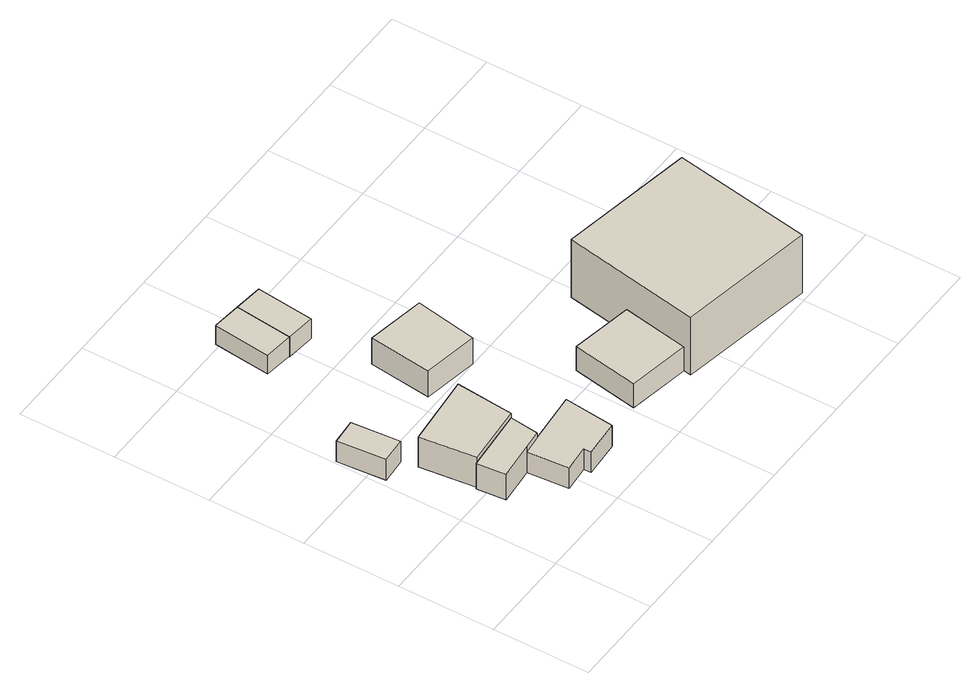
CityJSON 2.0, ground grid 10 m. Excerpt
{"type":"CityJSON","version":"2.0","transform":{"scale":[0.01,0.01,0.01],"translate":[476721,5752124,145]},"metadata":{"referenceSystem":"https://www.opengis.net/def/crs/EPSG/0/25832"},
"CityObjects":{
"building1":{"type":"Building","attributes":{"Gemeindeschluessel":"05754036","BezugspunktDach":"2000","function":"51009_1610","measuredHeight":3.69},"address":[{"country":"Germany"}],"geometry":[{"type":"Solid","lod":"1","boundaries":[[[[0,1,2,3]],[[4,5,6,7]],[[4,7,3,2]],[[5,4,2,1]],[[6,5,1,0]],[[7,6,0,3]]]]}]},
"building2":{"type":"Building","attributes":{"Gemeindeschluessel":"05754036","BezugspunktDach":"2000","function":"31001_2463","measuredHeight":3.81,"storeysAboveGround":1},"address":[{"country":"Germany","locality":"Schloß Holte-Stukenbrock","thoroughfareNumber":"52","thoroughfareName":"Forthofstraße"}],"geometry":[{"type":"Solid","lod":"1","boundaries":[[[[8,9,10,11,12,13]],[[14,15,16,17,18,19]],[[14,19,13,12]],[[15,14,12,11]],[[16,15,11,10]],[[17,16,10,9]],[[18,17,9,8]],[[19,18,8,13]]]]}]},
"building3":{"type":"Building","attributes":{"Gemeindeschluessel":"05754036","BezugspunktDach":"2000","function":"51009_1611","measuredHeight":4.44},"address":[{"country":"Germany"}],"geometry":[{"type":"Solid","lod":"1","boundaries":[[[[20,21,22,23]],[[24,25,26,27]],[[24,27,23,22]],[[25,24,22,21]],[[26,25,21,20]],[[27,26,20,23]]]]}]},
"building4":{"type":"Building","attributes":{"Gemeindeschluessel":"05754036","BezugspunktDach":"2000","function":"31001_2463","measuredHeight":2.55,"storeysAboveGround":1},"address":[{"country":"Germany","locality":"Schloß Holte-Stukenbrock","thoroughfareNumber":"50","thoroughfareName":"Forthofstraße"}],"geometry":[{"type":"Solid","lod":"1","boundaries":[[[[28,29,30,31,32,33,34]],[[35,36,37,38,39,40,41]],[[35,41,34,33]],[[36,35,33,32]],[[37,36,32,31]],[[38,37,31,30]],[[39,38,30,29]],[[40,39,29,28]],[[41,40,28,34]]]]}]},
"building5":{"type":"Building","attributes":{"Gemeindeschluessel":"05766056","BezugspunktDach":"2000","function":"31001_2000","measuredHeight":2.32},"address":[{"country":"Germany"}],"geometry":[{"type":"Solid","lod":"1","boundaries":[[[[42,43,44,45]],[[46,47,48,49]],[[46,49,45,44]],[[47,46,44,43]],[[48,47,43,42]],[[49,48,42,45]]]]}]},
"building6":{"type":"Building","attributes":{"Gemeindeschluessel":"05754036","BezugspunktDach":"2000","function":"31001_1313","measuredHeight":3.2,"storeysAboveGround":1},"address":[{"country":"Germany","locality":"Schloß Holte-Stukenbrock","thoroughfareNumber":"1","thoroughfareName":"Am Forthof"}],"geometry":[{"type":"Solid","lod":"1","boundaries":[[[[50,51,52,53]],[[54,55,56,57]],[[54,57,53,52]],[[55,54,52,51]],[[56,55,51,50]],[[57,56,50,53]]]]}]},
"building7":{"type":"Building","attributes":{"Gemeindeschluessel":"05766056","BezugspunktDach":"2000","function":"31001_2000","measuredHeight":2.42},"address":[{"country":"Germany"}],"geometry":[{"type":"Solid","lod":"1","boundaries":[[[[45,44,58,59]],[[60,61,62,63]],[[60,63,59,58]],[[61,60,58,44]],[[62,61,44,45]],[[63,62,45,59]]]]}]},
"building8":{"type":"Building","attributes":{"Gemeindeschluessel":"05754036","BezugspunktDach":"2000","function":"31001_2463","measuredHeight":2.92,"storeysAboveGround":1},"address":[{"country":"Germany","locality":"Schloß Holte-Stukenbrock","thoroughfareNumber":"1","thoroughfareName":"Am Forthof"}],"geometry":[{"type":"Solid","lod":"1","boundaries":[[[[64,65,66,67]],[[68,69,70,71]],[[68,71,67,66]],[[69,68,66,65]],[[70,69,65,64]],[[71,70,64,67]]]]}]},
"building9":{"type":"Building","attributes":{"Gemeindeschluessel":"05754036","BezugspunktDach":"2000","function":"31001_1010","measuredHeight":8.4,"storeysAboveGround":2},"address":[{"country":"Germany","locality":"Schloß Holte-Stukenbrock","thoroughfareNumber":"1","thoroughfareName":"Am Forthof"}],"geometry":[{"type":"Solid","lod":"1","boundaries":[[[[72,73,74,75]],[[76,77,78,79]],[[76,79,75,74]],[[77,76,74,73]],[[78,77,73,72]],[[79,78,72,75]]]]}]}
},
"vertices":[
[272,2338,357],[5,2314,357],[49,1815,357],[315,1837,357],[49,1815,105],[5,2314,105],[272,2338,105],[315,1837,105],
[1001,849,427],[1038,1146,427],[405,1088,427],[385,1086,427],[412,790,427],[800,827,427],[412,790,113],[385,1086,113],[405,1088,113],[1038,1146,113],[1001,849,113],[800,827,113],
[1092,1743,480],[340,1668,480],[405,1088,480],[1038,1146,480],[405,1088,112],[340,1668,112],[1092,1743,112],[1038,1146,112],
[1001,849,370],[800,827,370],[835,403,370],[1107,425,370],[1113,351,370],[1493,380,370],[1549,901,370],[1493,380,115],[1113,351,115],[1107,425,115],[835,403,115],[800,827,115],[1001,849,115],[1549,901,115],
[687,4034,318],[621,3440,318],[918,3407,318],[984,4001,318],[918,3407,86],[621,3440,86],[687,4034,86],[984,4001,86],
[1224,2740,412],[1149,2094,412],[1716,1994,412],[1830,2634,412],[1716,1994,92],[1149,2094,92],[1224,2740,92],[1830,2634,92],
[1216,3374,318],[1281,3968,318],[1216,3374,77],[918,3407,77],[984,4001,77],[1281,3968,77],
[2100,1154,440],[1978,471,440],[2616,356,440],[2736,1040,440],[2616,356,148],[1978,471,148],[2100,1154,148],[2736,1040,148],
[2852,1700,858],[2601,273,858],[4016,24,858],[4258,1453,858],[4016,24,149],[2601,273,149],[2852,1700,149],[4258,1453,149]
]}
